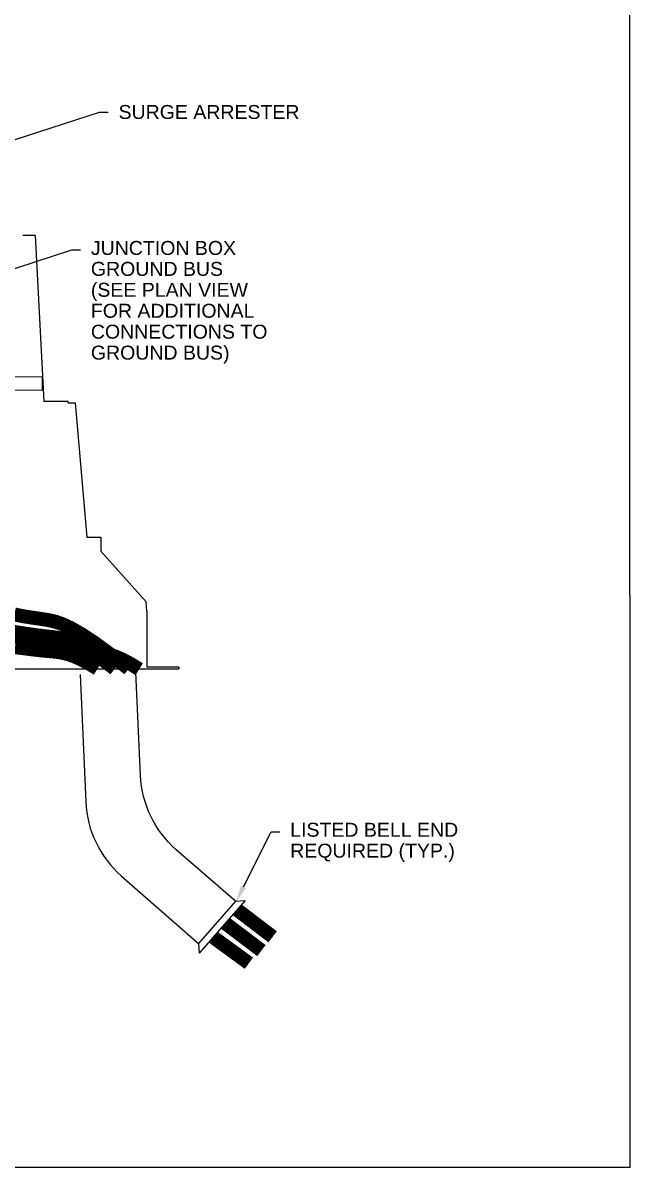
# Model space of a CAD drawing. Header units: feet. Extents: x -208 to 2089, y -974 to 342.
# Drawn here: x 1650.6 to 1737.6, y -628.9 to -464.9 of the extents above; entities that cross this region are included whole.
import ezdxf
from ezdxf import colors
from ezdxf.entities.mleader import LeaderData, LeaderLine
from ezdxf.math import Vec2, Vec3

# ---------------------------------------------------------------- set-up
doc = ezdxf.new("R2010")
doc.units = ezdxf.units.FT
doc.header["$MEASUREMENT"] = 0
doc.layers.get('Defpoints').update_dxf_attribs({"color": 5})
for name, color, linetype in [('CABLE', 2, 'Continuous'), ('EQUIPMENT', 6, 'Continuous'), ('TEXT', 1, 'Continuous')]:
    doc.layers.add(name, color=color, linetype=linetype)
doc.layers.add('CONDUIT', color=6, linetype='Continuous', lineweight=18)
doc.styles.add('NEI-A', font='arial.ttf', dxfattribs={"height": 0.1})

msp = doc.modelspace()

# ---------------------------------------------------------------- linework, layer by layer
at = {"layer": 'CABLE', "const_width": 2}
for points in [[(1649.32698, -549.65358), (1649.72413, -549.74658), (1650.13368, -549.83196), (1650.56079, -549.91176), (1651.01022, -549.98827), (1651.48671, -550.06379), (1651.99503, -550.14061), (1652.53992, -550.22102), (1653.12614, -550.30731), (1653.75844, -550.40177), (1654.45071, -550.51789), (1655.25335, -550.71389), (1656.22588, -551.05919), (1657.42782, -551.62322), (1658.91871, -552.47539), (1660.75806, -553.68511), (1663.00542, -555.32182), (1665.72029, -557.45492)], [(1649.14731, -552.13542), (1649.63902, -552.22027), (1650.13084, -552.29982), (1650.61931, -552.37525), (1651.10249, -552.44764), (1651.58444, -552.51756), (1652.07076, -552.58542), (1652.56701, -552.65168), (1653.07879, -552.71676), (1653.61166, -552.7811), (1654.17121, -552.84513), (1654.76302, -552.90928), (1655.39732, -552.98175), (1656.103, -553.10181), (1656.91358, -553.31648), (1657.8626, -553.67279), (1658.9836, -554.21776), (1660.31011, -554.99842), (1661.87566, -556.0618), (1663.7138, -557.45492)], [(1649.34463, -552.62439), (1649.62657, -552.80853), (1649.90846, -552.97782), (1650.1929, -553.13326), (1650.48248, -553.27586), (1650.77982, -553.40662), (1651.0875, -553.52654), (1651.40813, -553.63663), (1651.7432, -553.7378), (1652.0898, -553.83064), (1652.44392, -553.91564), (1652.80154, -553.99329), (1653.15864, -554.06409), (1653.5112, -554.12854), (1653.85522, -554.18712), (1654.18667, -554.24033), (1654.50311, -554.28876), (1654.80838, -554.33341), (1655.10789, -554.37535), (1655.40706, -554.41566), (1655.71129, -554.45544), (1656.026, -554.49576), (1656.35659, -554.5377), (1656.70849, -554.58236), (1657.08614, -554.63049), (1657.49016, -554.68155), (1657.92019, -554.73466), (1658.37589, -554.78897), (1658.85691, -554.8436), (1659.36291, -554.89768), (1659.89353, -554.95034), (1660.44843, -555.00072), (1661.0302, -555.05244), (1661.65323, -555.12707), (1662.33482, -555.25066), (1663.09229, -555.44928), (1663.94297, -555.74899), (1664.90418, -556.17585), (1665.99322, -556.75592), (1667.22743, -557.51526)], [(1649.42879, -554.35533), (1649.73302, -554.3951), (1650.04773, -554.43542), (1650.37832, -554.47737), (1650.73022, -554.52203), (1651.10787, -554.57016), (1651.51189, -554.62122), (1651.94192, -554.67433), (1652.39762, -554.72864), (1652.87864, -554.78326), (1653.38464, -554.83734), (1653.91526, -554.89001), (1654.47016, -554.94039), (1655.05193, -554.99211), (1655.67496, -555.06673), (1656.35655, -555.19033), (1657.11402, -555.38895), (1657.9647, -555.68866), (1658.92591, -556.11552), (1660.01495, -556.69558), (1661.24916, -557.45492)], [(1681.29774, -592.03133), (1686.34567, -595.87357)], [(1679.59561, -593.95218), (1684.72845, -597.84559)], [(1677.84103, -595.93045), (1682.93891, -599.66037)]]:
    msp.add_lwpolyline(points, dxfattribs=at)
at = {"layer": 'CONDUIT'}
msp.add_lwpolyline([(1548.72991, -515.58963), (1653.30236, -515.58963), (1653.30236, -517.52662), (1548.72991, -517.52662)], close=True, dxfattribs=at)
at = {"layer": 'Defpoints'}
msp.add_lwpolyline([(1239.61679, -300.87849), (1239.61679, -628.87849), (1737.55457, -628.87849), (1737.47456, -300.87849)], close=True, dxfattribs=at)
at = {"layer": 'EQUIPMENT'}
for p, q in [((1652.29985, -495.32992), (1650.55856, -495.32947)), ((1652.29985, -495.32992), (1653.53638, -519.14344)), ((1657.03638, -519.14344), (1653.53638, -519.14344)), ((1657.03638, -519.32992), (1657.03638, -519.14344)), ((1657.03638, -519.32992), (1658.03638, -519.32992)), ((1658.03638, -519.32992), (1659.72388, -538.57992)), ((1659.72388, -538.57992), (1661.72388, -538.57992)), ((1661.72388, -538.57992), (1661.72388, -540.57992)), ((1668.22388, -547.84612), (1661.72388, -540.57992)), ((1668.32369, -549.20492), (1668.22388, -547.84612)), ((1668.32516, -549.20492), (1668.32443, -557.20492)), ((1529.16138, -557.45492), (1672.91138, -557.45492)), ((1672.91138, -557.20492), (1668.32443, -557.20492)), ((1672.91138, -557.20492), (1672.91138, -557.45492)), ((1680.99513, -590.78304), (1675.73135, -596.80738)), ((1682.40614, -590.68797), (1675.82642, -598.21839)), ((1675.73135, -596.80738), (1675.82642, -598.21839))]:
    msp.add_line(p, q, dxfattribs=at)
for points in [[(1658.74082, -558.29188), (1659.5715, -576.54492, 0.204607432), (1664.68744, -587.15953), (1675.73411, -596.80979)], [(1680.99513, -590.78304), (1672.52384, -583.3826, -0.204607432), (1667.40789, -572.768), (1666.73255, -557.92818)]]:
    msp.add_lwpolyline(points, format="xyb", dxfattribs=at)
msp.add_lwpolyline([(1680.99513, -590.78304), (1682.40614, -590.68797)], dxfattribs=at)

# ---------------------------------------------------------------- leaders
at = {"layer": 'TEXT'}
ml = msp.add_multileader_mtext('Standard', dxfattribs=at)
ml.set_content('SURGE ARRESTER', color=256, style='NEI-A')
ml.set_leader_properties()
ml.build(insert=Vec2(0, 0))
ml.multileader.update_dxf_attribs({"dogleg_length": 0.0625, "arrow_head_size": 2.5, "scale": 20})
ctx = ml.context
ctx.base_point, ctx.scale, ctx.char_height, ctx.arrow_head_size, ctx.landing_gap_size, ctx.plane_origin = Vec3(1662.76295, -477.66668), 20, 2, 2.5, 1.5, Vec3(1588.67494, -539.49758)
notes = []
notes.append((ctx, [(0, (1, 1, 0), (1661.51295, -477.66668), (1, 0), 1.25, [(0, [(1645.29046, -482.93899)], 0, [])])]))
ctx.mtext.insert, ctx.mtext.line_spacing_factor, ctx.mtext.flow_direction = Vec3(1664.26295, -476.64962), 0.9, 5
ml = msp.add_multileader_mtext('Standard', dxfattribs=at)
ml.set_content('JUNCTION BOX\\PGROUND BUS\\P(SEE PLAN VIEW\\PFOR ADDITIONAL \\PCONNECTIONS TO\\PGROUND BUS)', color=256, style='NEI-A')
ml.set_leader_properties()
ml.build(insert=Vec2(0, 0))
ml.multileader.update_dxf_attribs({"dogleg_length": 0.0625, "arrow_head_size": 2.5, "scale": 20})
ctx = ml.context
ctx.base_point, ctx.scale, ctx.char_height, ctx.arrow_head_size, ctx.landing_gap_size, ctx.plane_origin = Vec3(1658.79881, -497.42997), 20, 2, 2.5, 1.5, Vec3(1584.7108, -559.26088)
notes.append((ctx, [(0, (1, 1, 0), (1657.54881, -497.42997), (1, 0), 1.25, [(0, [(1642.53807, -502.29691)], 0, [])])]))
ctx.mtext.insert, ctx.mtext.line_spacing_factor, ctx.mtext.flow_direction = Vec3(1660.29881, -496.13598), 0.9, 5
ml = msp.add_multileader_mtext('Standard', dxfattribs=at)
ml.set_content('LISTED BELL END \\PREQUIRED (TYP.)', color=256, style='NEI-A')
ml.set_leader_properties()
ml.build(insert=Vec2(0, 0))
ml.multileader.update_dxf_attribs({"dogleg_length": 0.0625, "arrow_head_size": 2.5, "scale": 20})
ctx = ml.context
ctx.base_point, ctx.scale, ctx.char_height, ctx.arrow_head_size, ctx.landing_gap_size, ctx.plane_origin = Vec3(1687.35735, -580.81689), 20, 2, 2.5, 1.5, Vec3(1629.74683, -638.79415)
notes.append((ctx, [(0, (1, 1, 0), (1686.10735, -580.81689), (1, 0), 1.25, [(0, [(1681.05442, -590.92789)], 0, [])])]))
ctx.mtext.insert, ctx.mtext.line_spacing_factor, ctx.mtext.flow_direction = Vec3(1688.85735, -579.52289), 0.9, 5
for ctx, leaders in notes:
    for number, flags, end, landing, length, lines in leaders:
        leader = LeaderData()
        leader.index, (leader.has_last_leader_line, leader.has_dogleg_vector, leader.attachment_direction) = number, flags
        leader.last_leader_point, leader.dogleg_vector, leader.dogleg_length = Vec3(end), Vec3(landing), length
        for number, points, colour, breaks in lines:
            line = LeaderLine()
            line.index, line.vertices, line.color, line.breaks = number, Vec3.list(points), colors.encode_raw_color(colour), breaks
            leader.lines.append(line)
        ctx.leaders.append(leader)

doc.saveas('drawing.dxf')
